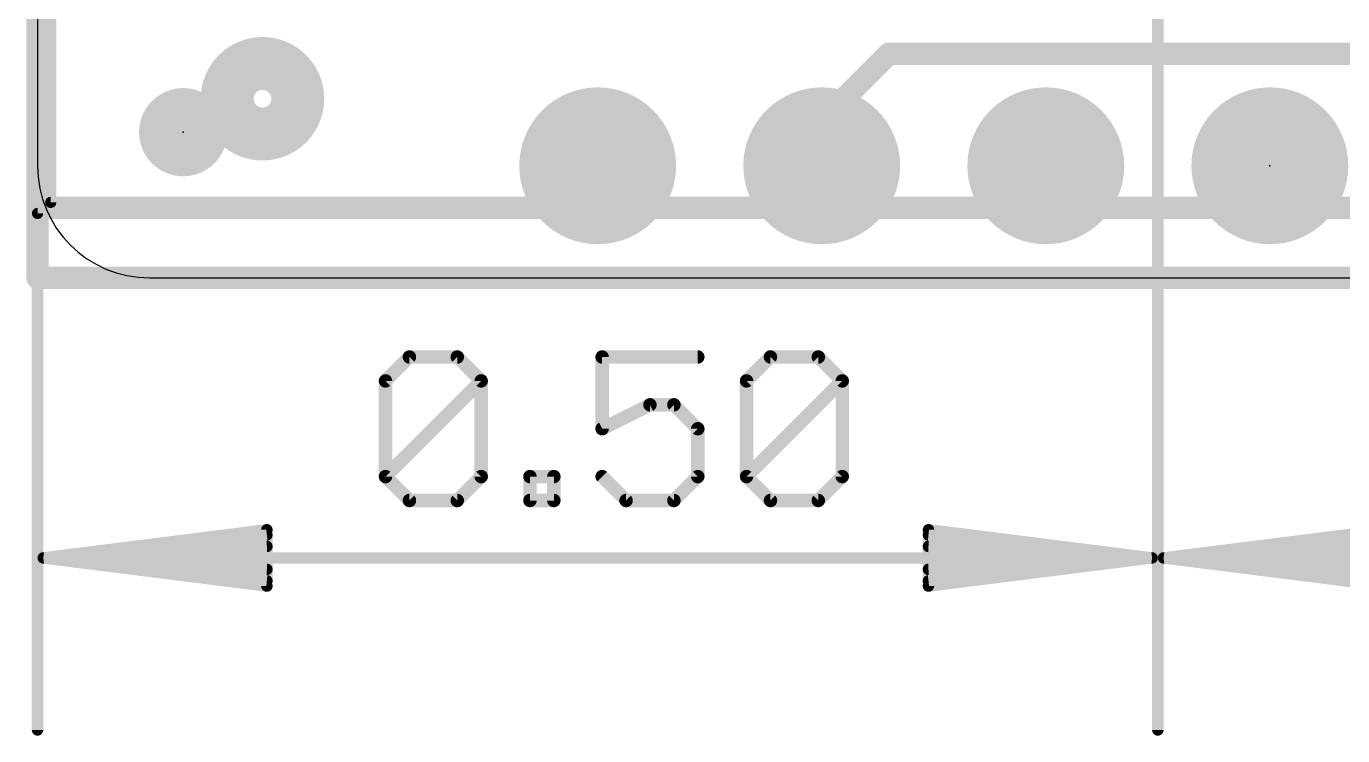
# Model space of a CAD drawing. Extents: x -25.5 to 33.9, y -16.6 to 18.1.
# Drawn here: x -25.53 to -10.6, y -16.62 to -8.58 of the extents above; entities that cross this region are included whole.
import ezdxf

# ---------------------------------------------------------------- set-up
doc = ezdxf.new("R2010")
doc.units = 0
for name, color, linetype in [('1', 12, 'CONTINUOUS'), ('16', 132, 'CONTINUOUS'), ('17', 110, 'CONTINUOUS'), ('20', 53, 'CONTINUOUS'), ('21', 40, 'CONTINUOUS'), ('24', 53, 'CONTINUOUS'), ('47', 253, 'CONTINUOUS'), ('51', 253, 'CONTINUOUS'), ('52', 4, 'CONTINUOUS')]:
    doc.layers.add(name, color=color, linetype=linetype)

# ---------------------------------------------------------------- blocks, each defined once
blk = doc.blocks.new('RECT')
blk.add_solid([(-0.5, -0.5), (0.5, -0.5), (-0.5, 0.5), (0.5, 0.5)])
blk = doc.blocks.new('ROUNDP')
at = {"const_width": 0.5}
blk.add_lwpolyline([(0, -0.25, 1), (0, 0.25, 1), (0, -0.25)], format="xyb", dxfattribs=at)
blk = doc.blocks.new('PIE')
at = {"const_width": 0.5}
blk.add_lwpolyline([(0, -0.25, 1), (0, 0.25, 1), (0, -0.25)], format="xyb", dxfattribs=at)

msp = doc.modelspace()

# ---------------------------------------------------------------- linework, layer by layer
at = {"layer": '1', "const_width": 0.254}
for points in [[(-25.4, -11.43), (-25.4, 11.43)], [(-16.51, -9.652), (-15.748, -8.89)], [(-15.748, -8.89), (23.749, -8.89)], [(-16.51, -10.16), (-16.51, -9.652)], [(25.4, -11.43), (-25.4, -11.43)]]:
    msp.add_lwpolyline(points, dxfattribs=at)
at = {"layer": '1', "const_width": 0.127}
for points in [[(-15.748, -8.8265, 1), (-15.748, -8.9535)], [(-15.7031, -8.9349, 1), (-15.7929, -8.8451)], [(-16.4465, -9.652, 1), (-16.5735, -9.652)], [(-16.5549, -9.6071, 1), (-16.4651, -9.6969)], [(-16.5735, -10.16, 1), (-16.4465, -10.16)], [(-25.4, -11.3665, 1), (-25.4, -11.4935)], [(-25.4635, -11.43, 1), (-25.3365, -11.43)]]:
    msp.add_lwpolyline(points, format="xyb", dxfattribs=at)
at = {"layer": '16', "const_width": 0.254}
for points in [[(-25.4, -11.43), (-25.4, 11.43)], [(25.4, -11.43), (-25.4, -11.43)]]:
    msp.add_lwpolyline(points, dxfattribs=at)
at = {"layer": '16', "const_width": 0.127}
for points in [[(-25.4, -11.3665, 1), (-25.4, -11.4935)], [(-25.4635, -11.43, 1), (-25.3365, -11.43)]]:
    msp.add_lwpolyline(points, format="xyb", dxfattribs=at)
at = {"layer": '20'}
for p, q in [((-25.4, 10.16), (-25.4, -10.16)), ((-24.13, -11.43), (24.13, -11.43))]:
    msp.add_line(p, q, dxfattribs=at)
msp.add_arc((-24.13, -10.16), 1.27, 180, 270, dxfattribs=at)
at = {"layer": '21', "const_width": 0.127}
for points in [[(-25.4, -10.7), (-25.4, 10.7)], [(0, -10.7), (-25.4, -10.7)]]:
    msp.add_lwpolyline(points, dxfattribs=at)
at = {"layer": '21'}
for points, const_width in [([(-22.85, -9.7, 1), (-22.85, -9.1, 1), (-22.85, -9.7)], 0.8), ([(-25.4, -10.6683, 1), (-25.4, -10.7318)], 0.0635), ([(-25.4318, -10.7, 1), (-25.3683, -10.7)], 0.0635)]:
    msp.add_lwpolyline(points, format="xyb", dxfattribs=dict(at, const_width=const_width))
at = {"layer": '24'}
for p in [(-23.749, -9.779), (-11.43, -10.16)]:
    msp.add_point(p, dxfattribs=at)
at = {"layer": '47'}
for points, const_width in [([(-25.4, 0.508), (-25.4, -16.555)], 0.13), ([(-12.7, 0), (-12.7, -16.555)], 0.13), ([(-12.7, 0), (-12.7, -16.555)], 0.13), ([(-21.4552, -12.5985), (-21.184, -12.3273)], 0.1524), ([(-21.184, -12.3273), (-20.6417, -12.3273)], 0.1524), ([(-20.6417, -12.3273), (-20.3705, -12.5985)], 0.1524), ([(-17.9148, -12.3273), (-18.9995, -12.3273)], 0.1524), ([(-18.9995, -12.3273), (-18.9995, -13.1408)], 0.1524), ([(-17.3623, -12.5985), (-17.0911, -12.3273)], 0.1524), ([(-17.0911, -12.3273), (-16.5488, -12.3273)], 0.1524), ([(-16.5488, -12.3273), (-16.2776, -12.5985)], 0.1524), ([(-21.4552, -13.6831), (-21.4552, -12.5985)], 0.1524), ([(-21.4552, -13.6831), (-20.3705, -12.5985)], 0.1524), ([(-20.3705, -12.5985), (-20.3705, -13.6831)], 0.1524), ([(-17.3623, -13.6831), (-17.3623, -12.5985)], 0.1524), ([(-17.3623, -13.6831), (-16.2776, -12.5985)], 0.1524), ([(-16.2776, -12.5985), (-16.2776, -13.6831)], 0.1524), ([(-18.9995, -13.1408), (-18.4571, -12.8696)], 0.1524), ([(-18.4571, -12.8696), (-18.186, -12.8696)], 0.1524), ([(-18.186, -12.8696), (-17.9148, -13.1408)], 0.1524), ([(-17.9148, -13.1408), (-17.9148, -13.6831)], 0.1524), ([(-21.184, -13.9543), (-21.4552, -13.6831)], 0.1524), ([(-20.3705, -13.6831), (-20.6417, -13.9543)], 0.1524), ([(-19.818, -13.9543), (-19.818, -13.6831)], 0.1524), ([(-19.818, -13.6831), (-19.5469, -13.6831)], 0.1524), ([(-19.5469, -13.6831), (-19.5469, -13.9543)], 0.1524), ([(-18.7283, -13.9543), (-18.9995, -13.6831)], 0.1524), ([(-17.9148, -13.6831), (-18.186, -13.9543)], 0.1524), ([(-17.0911, -13.9543), (-17.3623, -13.6831)], 0.1524), ([(-16.2776, -13.6831), (-16.5488, -13.9543)], 0.1524), ([(-20.6417, -13.9543), (-21.184, -13.9543)], 0.1524), ([(-19.5469, -13.9543), (-19.818, -13.9543)], 0.1524), ([(-18.186, -13.9543), (-18.7283, -13.9543)], 0.1524), ([(-16.5488, -13.9543), (-17.0911, -13.9543)], 0.1524), ([(-25.335, -14.605), (-22.8, -14.2858)], 0.13), ([(-25.335, -14.605), (-22.8, -14.345)], 0.13), ([(-22.8, -14.2858), (-22.8, -14.9242)], 0.13), ([(-12.765, -14.605), (-15.3, -14.2858)], 0.13), ([(-15.3, -14.2858), (-15.3, -14.9242)], 0.13), ([(-12.765, -14.605), (-15.3, -14.345)], 0.13), ([(-12.635, -14.605), (-10.1, -14.2858)], 0.13), ([(-12.635, -14.605), (-10.1, -14.345)], 0.13), ([(-25.335, -14.605), (-22.8, -14.475)], 0.13), ([(-12.765, -14.605), (-15.3, -14.475)], 0.13), ([(-12.635, -14.605), (-10.1, -14.475)], 0.13), ([(-25.335, -14.605), (-12.765, -14.605)], 0.13), ([(-22.8, -14.9242), (-25.335, -14.605)], 0.13), ([(-22.8, -14.735), (-25.335, -14.605)], 0.13), ([(-22.8, -14.865), (-25.335, -14.605)], 0.13), ([(-15.3, -14.9242), (-12.765, -14.605)], 0.13), ([(-15.3, -14.735), (-12.765, -14.605)], 0.13), ([(-15.3, -14.865), (-12.765, -14.605)], 0.13), ([(-12.635, -14.605), (-0.065, -14.605)], 0.13), ([(-10.1, -14.9242), (-12.635, -14.605)], 0.13), ([(-10.1, -14.735), (-12.635, -14.605)], 0.13), ([(-10.1, -14.865), (-12.635, -14.605)], 0.13)]:
    msp.add_lwpolyline(points, dxfattribs=dict(at, const_width=const_width))
for points, const_width in [([(-21.184, -12.2892, 1), (-21.184, -12.3654)], 0.0762), ([(-21.1571, -12.3543, 1), (-21.211, -12.3004)], 0.0762), ([(-20.6148, -12.3004, 1), (-20.6686, -12.3543)], 0.0762), ([(-20.6417, -12.3654, 1), (-20.6417, -12.2892)], 0.0762), ([(-18.9995, -12.2892, 1), (-18.9995, -12.3654)], 0.0762), ([(-18.9614, -12.3273, 1), (-19.0376, -12.3273)], 0.0762), ([(-17.9148, -12.3654, 1), (-17.9148, -12.2892)], 0.0762), ([(-17.0911, -12.2892, 1), (-17.0911, -12.3654)], 0.0762), ([(-17.0642, -12.3543, 1), (-17.1181, -12.3004)], 0.0762), ([(-16.5219, -12.3004, 1), (-16.5757, -12.3543)], 0.0762), ([(-16.5488, -12.3654, 1), (-16.5488, -12.2892)], 0.0762), ([(-21.4171, -12.5985, 1), (-21.4933, -12.5985)], 0.0762), ([(-21.4821, -12.5715, 1), (-21.4282, -12.6254)], 0.0762), ([(-20.3324, -12.5985, 1), (-20.4086, -12.5985)], 0.0762), ([(-20.3436, -12.6254, 1), (-20.3975, -12.5715)], 0.0762), ([(-20.3975, -12.6254, 1), (-20.3436, -12.5715)], 0.0762), ([(-17.3242, -12.5985, 1), (-17.4004, -12.5985)], 0.0762), ([(-17.3892, -12.5715, 1), (-17.3354, -12.6254)], 0.0762), ([(-16.2395, -12.5985, 1), (-16.3157, -12.5985)], 0.0762), ([(-16.2507, -12.6254, 1), (-16.3046, -12.5715)], 0.0762), ([(-16.3046, -12.6254, 1), (-16.2507, -12.5715)], 0.0762), ([(-18.4571, -12.8315, 1), (-18.4571, -12.9077)], 0.0762), ([(-18.4401, -12.9037, 1), (-18.4742, -12.8356)], 0.0762), ([(-18.159, -12.8427, 1), (-18.2129, -12.8966)], 0.0762), ([(-18.186, -12.9077, 1), (-18.186, -12.8315)], 0.0762), ([(-19.0165, -13.1067, 1), (-18.9824, -13.1749)], 0.0762), ([(-19.0376, -13.1408, 1), (-18.9614, -13.1408)], 0.0762), ([(-17.8767, -13.1408, 1), (-17.9529, -13.1408)], 0.0762), ([(-17.9417, -13.1677, 1), (-17.8879, -13.1139)], 0.0762), ([(-21.4282, -13.6562, 1), (-21.4821, -13.7101)], 0.0762), ([(-21.4821, -13.6562, 1), (-21.4282, -13.7101)], 0.0762), ([(-21.4933, -13.6831, 1), (-21.4171, -13.6831)], 0.0762), ([(-20.4086, -13.6831, 1), (-20.3324, -13.6831)], 0.0762), ([(-20.3436, -13.7101, 1), (-20.3975, -13.6562)], 0.0762), ([(-19.7799, -13.6831, 1), (-19.8561, -13.6831)], 0.0762), ([(-19.818, -13.645, 1), (-19.818, -13.7212)], 0.0762), ([(-19.5088, -13.6831, 1), (-19.585, -13.6831)], 0.0762), ([(-19.5469, -13.7212, 1), (-19.5469, -13.645)], 0.0762), ([(-18.9725, -13.6562, 1), (-19.0264, -13.7101)], 0.0762), ([(-17.9529, -13.6831, 1), (-17.8767, -13.6831)], 0.0762), ([(-17.8879, -13.7101, 1), (-17.9417, -13.6562)], 0.0762), ([(-17.3354, -13.6562, 1), (-17.3892, -13.7101)], 0.0762), ([(-17.3892, -13.6562, 1), (-17.3354, -13.7101)], 0.0762), ([(-17.4004, -13.6831, 1), (-17.3242, -13.6831)], 0.0762), ([(-16.3157, -13.6831, 1), (-16.2395, -13.6831)], 0.0762), ([(-16.2507, -13.7101, 1), (-16.3046, -13.6562)], 0.0762), ([(-21.184, -13.9162, 1), (-21.184, -13.9924)], 0.0762), ([(-21.211, -13.9812, 1), (-21.1571, -13.9274)], 0.0762), ([(-20.6686, -13.9274, 1), (-20.6148, -13.9812)], 0.0762), ([(-20.6417, -13.9924, 1), (-20.6417, -13.9162)], 0.0762), ([(-19.818, -13.9162, 1), (-19.818, -13.9924)], 0.0762), ([(-19.8561, -13.9543, 1), (-19.7799, -13.9543)], 0.0762), ([(-19.585, -13.9543, 1), (-19.5088, -13.9543)], 0.0762), ([(-19.5469, -13.9924, 1), (-19.5469, -13.9162)], 0.0762), ([(-18.7283, -13.9162, 1), (-18.7283, -13.9924)], 0.0762), ([(-18.7552, -13.9812, 1), (-18.7014, -13.9274)], 0.0762), ([(-18.2129, -13.9274, 1), (-18.159, -13.9812)], 0.0762), ([(-18.186, -13.9924, 1), (-18.186, -13.9162)], 0.0762), ([(-17.0911, -13.9162, 1), (-17.0911, -13.9924)], 0.0762), ([(-17.1181, -13.9812, 1), (-17.0642, -13.9274)], 0.0762), ([(-16.5757, -13.9274, 1), (-16.5219, -13.9812)], 0.0762), ([(-16.5488, -13.9924, 1), (-16.5488, -13.9162)], 0.0762), ([(-22.7675, -14.2858, 1), (-22.8325, -14.2858)], 0.065), ([(-22.7959, -14.318, 1), (-22.8041, -14.2535)], 0.065), ([(-22.7967, -14.3773, 1), (-22.8033, -14.3127)], 0.065), ([(-15.2959, -14.2535, 1), (-15.3041, -14.318)], 0.065), ([(-15.2675, -14.2858, 1), (-15.3325, -14.2858)], 0.065), ([(-15.2967, -14.3127, 1), (-15.3033, -14.3773)], 0.065), ([(-22.7983, -14.5075, 1), (-22.8017, -14.4425)], 0.065), ([(-15.2983, -14.4425, 1), (-15.3017, -14.5075)], 0.065), ([(-25.335, -14.5725, 1), (-25.335, -14.6375)], 0.065), ([(-25.3309, -14.5728, 1), (-25.3391, -14.6372)], 0.065), ([(-25.3367, -14.5725, 1), (-25.3333, -14.6375)], 0.065), ([(-25.3333, -14.5725, 1), (-25.3367, -14.6375)], 0.065), ([(-25.3317, -14.5727, 1), (-25.3383, -14.6373)], 0.065), ([(-25.3383, -14.5727, 1), (-25.3317, -14.6373)], 0.065), ([(-25.3391, -14.5728, 1), (-25.3309, -14.6372)], 0.065), ([(-12.7609, -14.6372, 1), (-12.7691, -14.5728)], 0.065), ([(-12.7691, -14.6372, 1), (-12.7609, -14.5728)], 0.065), ([(-12.7617, -14.6373, 1), (-12.7683, -14.5727)], 0.065), ([(-12.7683, -14.6373, 1), (-12.7617, -14.5727)], 0.065), ([(-12.7667, -14.6375, 1), (-12.7633, -14.5725)], 0.065), ([(-12.7633, -14.6375, 1), (-12.7667, -14.5725)], 0.065), ([(-12.765, -14.6375, 1), (-12.765, -14.5725)], 0.065), ([(-12.635, -14.5725, 1), (-12.635, -14.6375)], 0.065), ([(-12.6309, -14.5728, 1), (-12.6391, -14.6372)], 0.065), ([(-12.6367, -14.5725, 1), (-12.6333, -14.6375)], 0.065), ([(-12.6333, -14.5725, 1), (-12.6367, -14.6375)], 0.065), ([(-12.6317, -14.5727, 1), (-12.6383, -14.6373)], 0.065), ([(-12.6383, -14.5727, 1), (-12.6317, -14.6373)], 0.065), ([(-12.6391, -14.5728, 1), (-12.6309, -14.6372)], 0.065), ([(-22.8017, -14.7675, 1), (-22.7983, -14.7025)], 0.065), ([(-15.3017, -14.7025, 1), (-15.2983, -14.7675)], 0.065), ([(-22.8325, -14.9242, 1), (-22.7675, -14.9242)], 0.065), ([(-22.8041, -14.9565, 1), (-22.7959, -14.892)], 0.065), ([(-22.8033, -14.8973, 1), (-22.7967, -14.8327)], 0.065), ([(-15.3033, -14.8327, 1), (-15.2967, -14.8973)], 0.065), ([(-15.3041, -14.892, 1), (-15.2959, -14.9565)], 0.065), ([(-15.3325, -14.9242, 1), (-15.2675, -14.9242)], 0.065), ([(-25.4325, -16.555, 1), (-25.3675, -16.555)], 0.065), ([(-12.7325, -16.555, 1), (-12.6675, -16.555)], 0.065), ([(-12.7325, -16.555, 1), (-12.6675, -16.555)], 0.065)]:
    msp.add_lwpolyline(points, format="xyb", dxfattribs=dict(at, const_width=const_width))
at = {"layer": '51', "const_width": 0.127}
for points in [[(-25.25, -10.575), (-25.25, 10.575)], [(-0.15, -10.575), (-25.25, -10.575)]]:
    msp.add_lwpolyline(points, dxfattribs=at)
at = {"layer": '51', "const_width": 0.0635}
for points in [[(-25.25, -10.5433, 1), (-25.25, -10.6068)], [(-25.2817, -10.575, 1), (-25.2183, -10.575)]]:
    msp.add_lwpolyline(points, format="xyb", dxfattribs=at)

# ---------------------------------------------------------------- block references
at = {"layer": '16'}
msp.add_blockref('PIE', (-23.749, -9.779), dxfattribs=at)
at = {"layer": '17', "xscale": 1.778, "yscale": 1.778, "rotation": 90}
for p in [(-19.05, -10.16), (-19.05, -10.16), (-16.51, -10.16), (-16.51, -10.16), (-13.97, -10.16), (-13.97, -10.16), (-11.43, -10.16), (-11.43, -10.16)]:
    msp.add_blockref('ROUNDP', p, dxfattribs=at)
at = {"layer": '52', "xscale": 0.508, "yscale": 0.508, "rotation": 180}
for p in [(-19.05, -10.16), (-16.51, -10.16), (-13.97, -10.16), (-11.43, -10.16)]:
    msp.add_blockref('RECT', p, dxfattribs=at)

doc.saveas('drawing.dxf')
